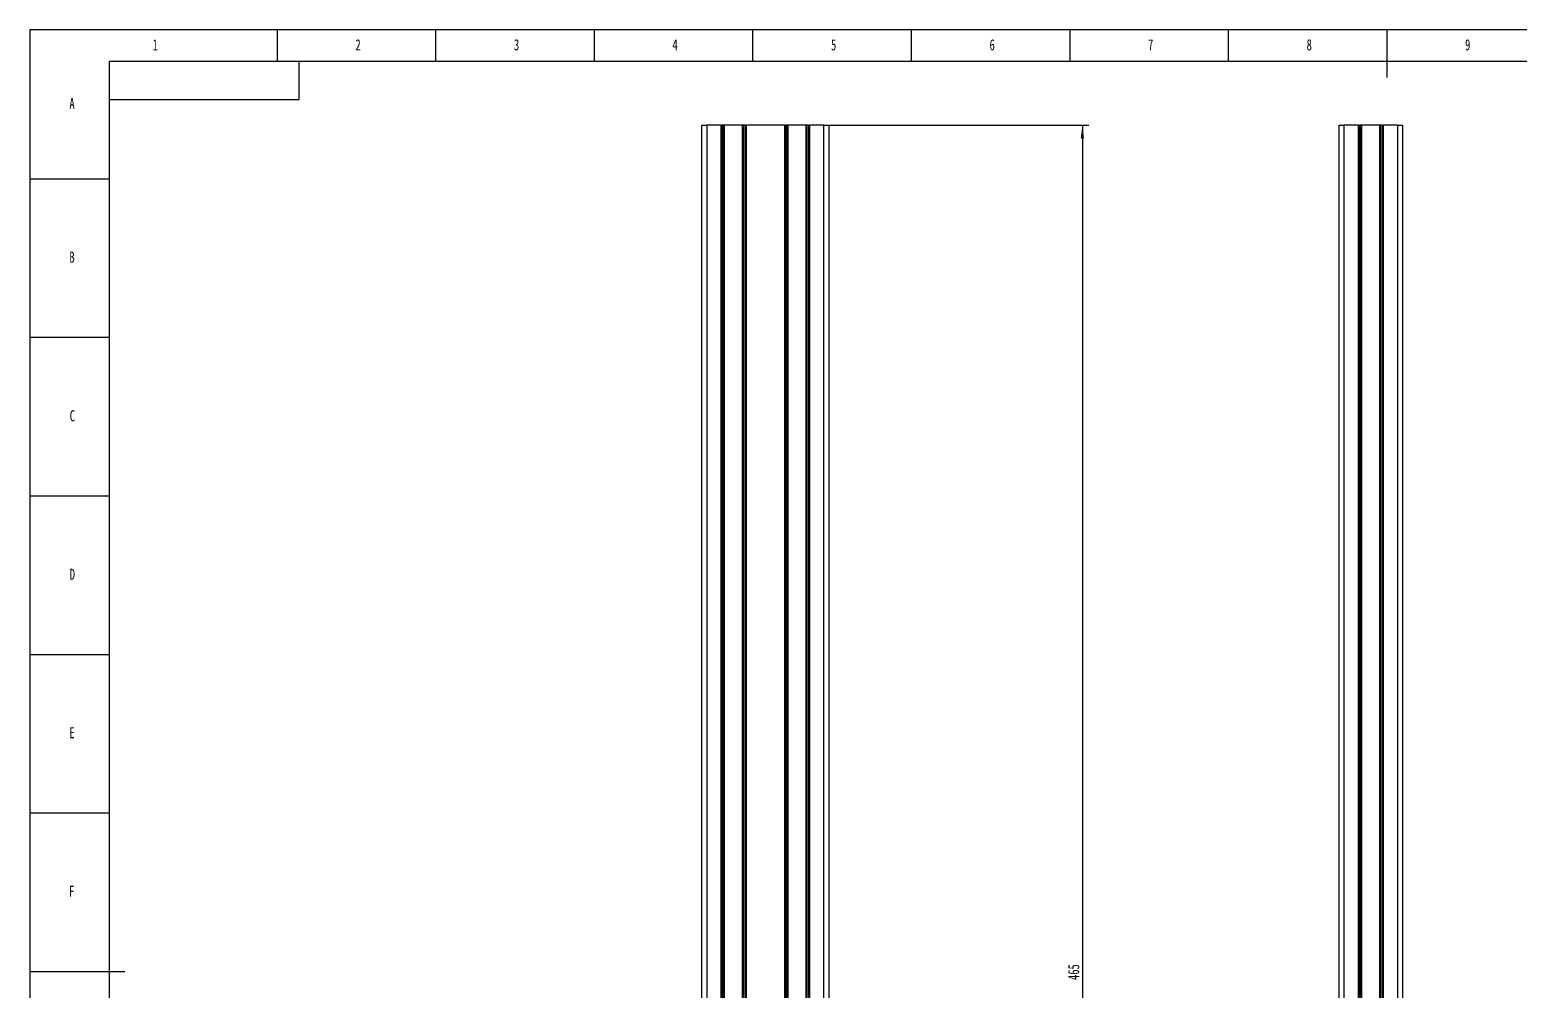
# Model space of a CAD drawing. Header units: millimetres. Extents: x 0 to 841, y 0 to 594.
# Drawn here: x 0 to 469.8, y 291.1 to 594 of the extents above; entities that cross this region are included whole.
import ezdxf

# ---------------------------------------------------------------- set-up
doc = ezdxf.new("R2010")
doc.units = ezdxf.units.MM
doc.layers.add('10', color=7, linetype='Continuous')
doc.layers.add('5', color=7, linetype='Continuous')
doc.styles.add('SLDTEXTSTYLE4', font='TXT', dxfattribs={"width": 0.7})
doc.dimstyles.new('SLDDIMSTYLE0', dxfattribs={"dimtxt": 3.5, "dimasz": 4.08, "dimexe": 0, "dimexo": 0.0625, "dimgap": 0.875, "dimtad": 2, "dimrnd": 1e-09, "dimzin": 12, "dimdsep": 46, "dimtxsty": 'SLDTEXTSTYLE4', "dimsah": 1, "dimcen": 0.09, "dimadec": 0, "dimazin": 3, "dimtfac": 1, "dimtofl": 0, "dimtmove": 0, "dimatfit": 3, "dimfxl": 1, "dimfrac": 2, "dimtolj": 1, "dimtzin": 12, "dimarcsym": 0})

# ---------------------------------------------------------------- blocks, each defined once
blk = doc.blocks.new('_D')
at = {"layer": '10', "transparency": 16777216}
for p, q in [((252, 563.87), (334, 563.87)), ((332, 563.87), (332, 98.87)), ((252, 98.87), (334, 98.87))]:
    blk.add_line(p, q, dxfattribs=at)
for points in [[(332, 563.87), (331.49, 559.79), (332.51, 559.79)], [(332, 98.87), (332.51, 102.95), (331.49, 102.95)]]:
    blk.add_solid(points, dxfattribs=at)
at = {"layer": '10', "transparency": 16777216, "insert": (327.49, 294.27), "char_height": 3.5, "attachment_point": 1, "rotation": 90, "style": 'SLDTEXTSTYLE4'}
blk.add_mtext('465', dxfattribs=at)

msp = doc.modelspace()

# ---------------------------------------------------------------- linework, layer by layer
at = {"color": 7, "linetype": 'Continuous', "lineweight": 25}
for p, q in [((212.002, 98.871), (212.002, 563.871)), ((212.002, 563.871), (213.502, 563.871)), ((213.502, 563.871), (213.502, 98.871)), ((218.102, 563.871), (213.502, 563.871)), ((218.102, 132.386), (218.102, 563.871)), ((218.102, 563.871), (218.402, 563.871)), ((218.402, 563.871), (218.402, 132.692)), ((218.902, 563.871), (218.402, 563.871)), ((218.902, 133.108), (218.902, 563.871)), ((219.163, 563.871), (218.902, 563.871)), ((219.163, 133.287), (219.163, 563.871)), ((224.842, 563.871), (219.163, 563.871)), ((224.842, 133.287), (224.842, 563.871)), ((225.102, 563.871), (224.842, 563.871)), ((225.102, 133.108), (225.102, 563.871)), ((225.602, 563.871), (225.102, 563.871)), ((225.602, 563.871), (225.902, 563.871)), ((225.602, 132.692), (225.602, 563.871)), ((225.902, 563.871), (225.902, 132.386)), ((238.102, 563.871), (225.902, 563.871)), ((238.102, 132.386), (238.102, 563.871)), ((238.102, 563.871), (238.402, 563.871)), ((238.402, 563.871), (238.402, 132.692)), ((238.902, 563.871), (238.402, 563.871)), ((238.902, 133.108), (238.902, 563.871)), ((239.163, 563.871), (238.902, 563.871)), ((239.163, 170.115), (239.163, 563.871)), ((244.842, 563.871), (239.163, 563.871)), ((244.842, 170.115), (244.842, 563.871)), ((245.102, 563.871), (244.842, 563.871)), ((245.102, 133.108), (245.102, 563.871)), ((245.602, 563.871), (245.102, 563.871)), ((245.602, 132.692), (245.602, 563.871)), ((245.602, 563.871), (245.902, 563.871)), ((245.902, 563.871), (245.902, 132.386)), ((250.502, 563.871), (245.902, 563.871)), ((250.502, 98.871), (250.502, 563.871)), ((250.502, 563.871), (252.002, 563.871)), ((252.002, 563.871), (252.002, 98.871)), ((412.956, 224.533), (412.956, 563.871)), ((412.956, 563.871), (414.456, 563.871)), ((419.056, 563.871), (414.456, 563.871)), ((414.456, 563.871), (414.456, 224.504)), ((419.056, 224.261), (419.056, 563.871)), ((419.056, 563.871), (419.356, 563.871)), ((419.356, 563.871), (419.356, 224.237)), ((419.856, 563.871), (419.356, 563.871)), ((419.856, 224.196), (419.856, 563.871)), ((420.117, 563.871), (419.856, 563.871)), ((420.117, 224.173), (420.117, 563.871)), ((425.795, 563.871), (420.117, 563.871)), ((425.795, 223.504), (425.795, 563.871)), ((426.056, 563.871), (425.795, 563.871)), ((426.056, 223.465), (426.056, 563.871)), ((426.556, 563.871), (426.056, 563.871)), ((426.556, 223.389), (426.556, 563.871)), ((426.556, 563.871), (426.856, 563.871)), ((431.456, 563.871), (426.856, 563.871)), ((426.856, 563.871), (426.856, 223.343)), ((431.456, 222.518), (431.456, 563.871)), ((431.456, 563.871), (432.956, 563.871)), ((432.956, 563.871), (432.956, 222.205))]:
    msp.add_line(p, q, dxfattribs=at)
at = {"layer": '5', "color": 7}
for p, q in [((841, 594), (0, 594)), ((0, 594), (0, 0))]:
    msp.add_line(p, q, dxfattribs=at)
at = {"layer": '5'}
for p, q in [((78, 594), (78, 584)), ((128, 594), (128, 584)), ((178, 594), (178, 584)), ((228, 594), (228, 584)), ((278, 594), (278, 584)), ((328, 594), (328, 584)), ((378, 594), (378, 584)), ((0, 547), (25, 547)), ((0, 497), (25, 497)), ((0, 447), (25, 447)), ((0, 397), (25, 397)), ((0, 347), (25, 347))]:
    msp.add_line(p, q, dxfattribs=at)
at = {"layer": '5', "lineweight": 25}
for p, q in [((428, 594), (428, 579)), ((0, 297), (30, 297))]:
    msp.add_line(p, q, dxfattribs=at)
at = {"layer": '5', "color": 7, "lineweight": 25}
for p, q in [((831, 584), (25, 584)), ((25, 584), (25, 10)), ((85, 572), (85, 584)), ((25, 572), (85, 572))]:
    msp.add_line(p, q, dxfattribs=at)

# ---------------------------------------------------------------- texts
at = {"layer": '10', "char_height": 3.5, "attachment_point": 2, "style": 'SLDTEXTSTYLE4'}
for s, insert in [('1', (39.544, 591.018)), ('2', (103.544, 591.018)), ('3', (153.544, 591.018)), ('4', (203.544, 591.018)), ('5', (253.544, 591.018)), ('6', (303.547, 591.018)), ('7', (353.547, 591.018)), ('8', (403.547, 591.018)), ('9', (453.547, 591.018)), ('A', (13.32, 572.518)), ('B', (13.32, 524.018)), ('C', (13.427, 474.018)), ('D', (13.43, 424.018)), ('E', (13.318, 374.018)), ('F', (13.224, 324.018))]:
    msp.add_mtext(s, dxfattribs=dict(at, insert=insert))

# ---------------------------------------------------------------- dimensions: what is measured, and where the dimension line sits
at = {"layer": '10'}
dim = msp.add_linear_dim(base=(332.002, 98.871), p1=(252.002, 563.871), p2=(252.002, 98.871), angle=90, dimstyle='SLDDIMSTYLE0', dxfattribs=at)
dim.commit()
dim.dimension.update_dxf_attribs({"geometry": '_D', "text_midpoint": (332.002, 296.575), "dimtype": 160})

doc.saveas('drawing.dxf')
